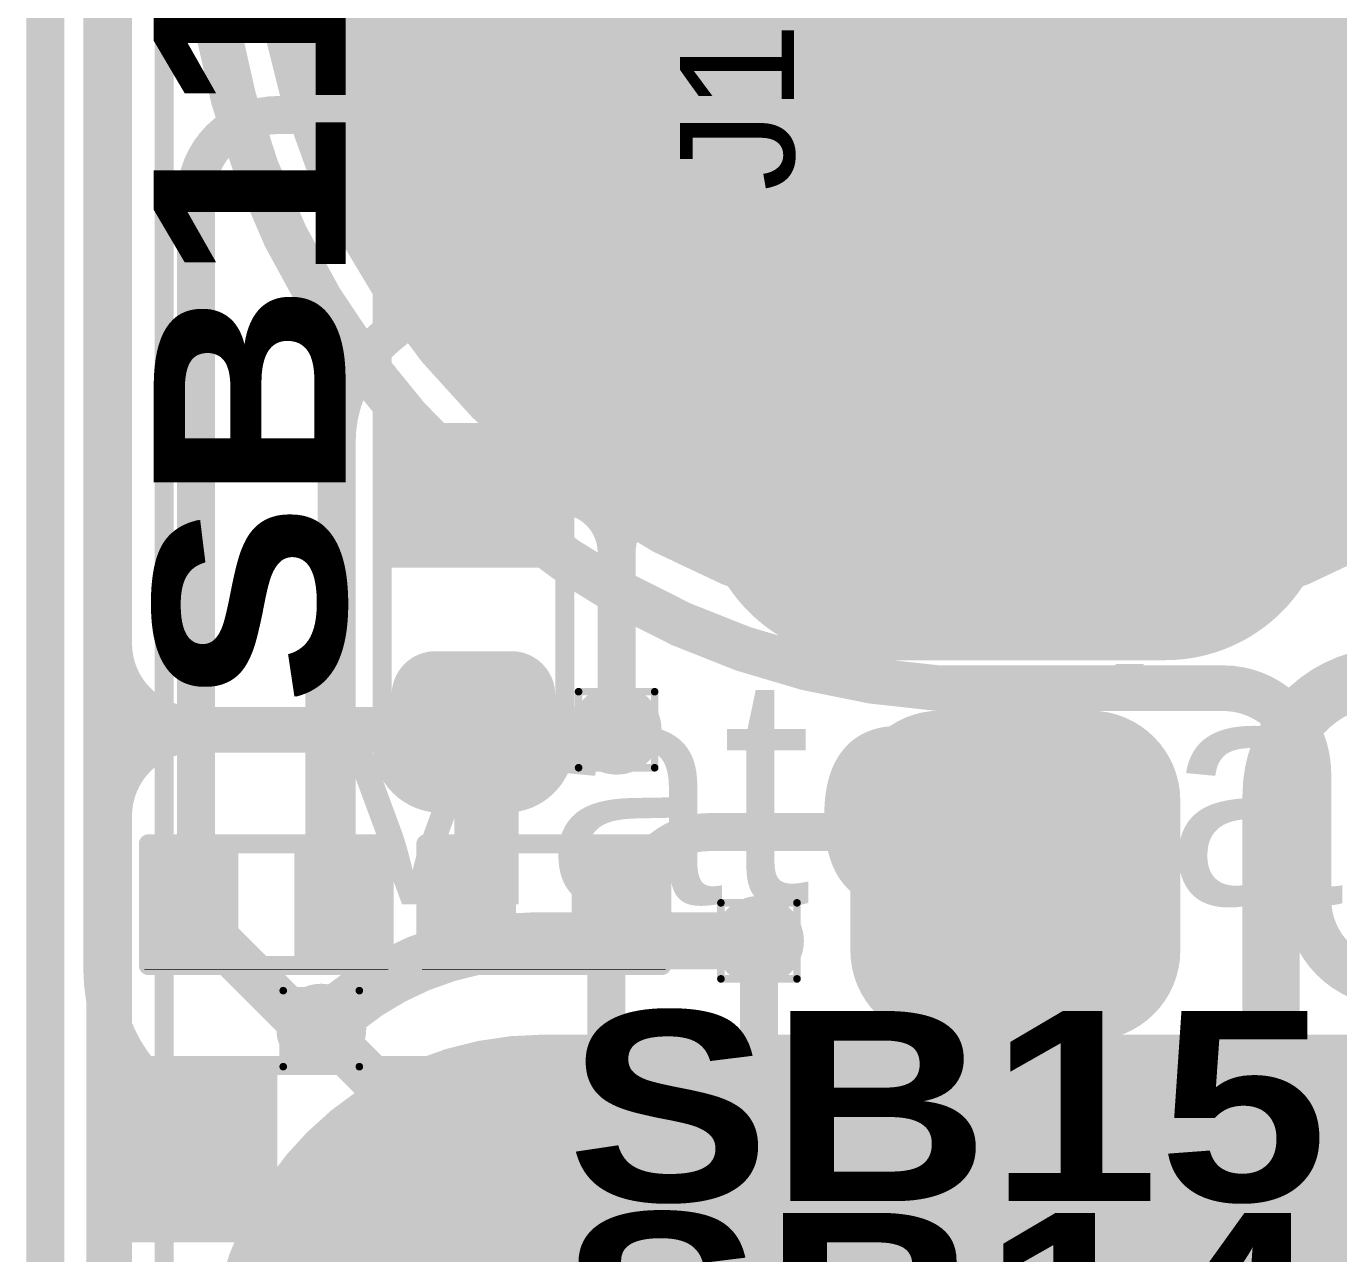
# Model space of a CAD drawing. Header units: inches. Extents: x 3 to 457, y -41 to 239.
# Drawn here: x 209.63 to 218.39, y 14.03 to 22.23 of the extents above; entities that cross this region are included whole.
import ezdxf

# ---------------------------------------------------------------- set-up
doc = ezdxf.new("R2010")
doc.units = ezdxf.units.IN
for name, color, linetype in [('Board Outline', 216, 'Continuous'), ('Bottom Layer', 5, 'Continuous'), ('Bottom Overlay', 54, 'Continuous'), ('Bottom Paste', 16, 'Continuous'), ('Bottom Solder', 6, 'Continuous'), ('Drill Drawing', 1, 'Continuous'), ('Fabrication', 76, 'Continuous'), ('Top Layer', 1, 'Continuous'), ('Top Overlay', 2, 'Continuous'), ('Top Paste', 8, 'Continuous'), ('Top Solder', 216, 'Continuous'), ('Via Holes', 16, 'Continuous')]:
    doc.layers.add(name, color=color, linetype=linetype)
doc.styles.add('Arial', font='', dxfattribs={"height": 0.2})
doc.styles.add('Arial Black_Bold', font='', dxfattribs={"height": 0.2})
doc.styles.get('Arial').set_extended_font_data('Arial')
doc.styles.get('Arial Black_Bold').set_extended_font_data('Arial Black', bold=True)

# ---------------------------------------------------------------- blocks, each defined once
blk = doc.blocks.new('R___0402_20')
at = {"layer": 'Top Layer'}
for points in [[(-0.6985025399999999, -0.3175), (-0.6985025399999999, 0.3175), (-0.24130254, 0.3175), (-0.24130254, -0.3175)], [(0.2412999999999999, -0.3175), (0.2413, 0.3175), (0.6985, 0.3175), (0.6985, -0.3175)]]:
    blk.add_hatch(color=1, dxfattribs=at).paths.add_polyline_path(points)
at = {"layer": 'Top Paste'}
for points in [[(-0.6985025399999999, -0.3175), (-0.6985025399999999, 0.3175), (-0.24130254, 0.3175), (-0.24130254, -0.3175)], [(0.2412999999999999, -0.3175), (0.2413, 0.3175), (0.6985, 0.3175), (0.6985, -0.3175)]]:
    blk.add_hatch(color=8, dxfattribs=at).paths.add_polyline_path(points)
at = {"layer": 'Top Solder'}
for points in [[(-0.7535037, -0.37250116), (-0.7535037, 0.37250116), (-0.18630138, 0.37250116), (-0.18630138, -0.37250116)], [(0.1862988399999999, -0.37250116), (0.18629884, 0.37250116), (0.75350116, 0.37250116), (0.75350116, -0.37250116)]]:
    blk.add_hatch(color=216, dxfattribs=at).paths.add_polyline_path(points)
at = {"layer": 'Top Overlay'}
for points in [[(-0.7874, 0.4064, 0.127, 0.127, 0), (0.7874, 0.4064, 0.127, 0.127, 0)], [(-0.7874, -0.4064, 0.127, 0.127, 0), (-0.7874, 0.4064, 0.127, 0.127, 0)], [(0.7874, -0.4064, 0.127, 0.127, 0), (0.7874, 0.4064, 0.127, 0.127, 0)], [(-0.7874, -0.4064, 0.127, 0.127, 0), (0.7874, -0.4064, 0.127, 0.127, 0)], [(-0.8128, -0.4318, 0.0032258, 0.0032258, 0), (0.8127974599999999, -0.4318, 0.0032258, 0.0032258, 0)]]:
    blk.add_lwpolyline(points, format="xyseb", dxfattribs=at)
for points in [[(-0.8191499999999999, 0.4064, 0.0635, 0.0635, 1), (-0.7556499999999999, 0.4064, 0.0635, 0.0635, 1)], [(-0.8191499999999999, 0.4064, 0.0635, 0.0635, 1), (-0.7556499999999999, 0.4064, 0.0635, 0.0635, 1)], [(0.7556499999999999, 0.4064, 0.0635, 0.0635, 1), (0.8191499999999999, 0.4064, 0.0635, 0.0635, 1)], [(0.7556499999999999, 0.4064, 0.0635, 0.0635, 1), (0.8191499999999999, 0.4064, 0.0635, 0.0635, 1)], [(-0.8191499999999999, -0.4064, 0.0635, 0.0635, 1), (-0.7556499999999999, -0.4064, 0.0635, 0.0635, 1)], [(-0.8191499999999999, -0.4064, 0.0635, 0.0635, 1), (-0.7556499999999999, -0.4064, 0.0635, 0.0635, 1)], [(0.7556499999999999, -0.4064, 0.0635, 0.0635, 1), (0.8191499999999999, -0.4064, 0.0635, 0.0635, 1)], [(0.7556499999999999, -0.4064, 0.0635, 0.0635, 1), (0.8191499999999999, -0.4064, 0.0635, 0.0635, 1)], [(-0.81360518, -0.4318, 0.0016129, 0.0016129, 1), (-0.8119948199999999, -0.4318, 0.0016129, 0.0016129, 1)], [(0.81199228, -0.4318, 0.0016129, 0.0016129, 1), (0.8136026399999999, -0.4318, 0.0016129, 0.0016129, 1)]]:
    blk.add_lwpolyline(points, format="xyseb", close=True, dxfattribs=at)
blk = doc.blocks.new('S______B______106')
at = {"layer": 'Top Layer'}
for points in [[(-1.143, -0.4445), (-1.143, 0.4445), (-0.3809999999999999, 0.4445), (-0.3809999999999999, -0.4445)], [(0.3809999999999999, -0.4445), (0.3809999999999999, 0.4445), (1.143, 0.4445), (1.143, -0.4445)]]:
    blk.add_hatch(color=1, dxfattribs=at).paths.add_polyline_path(points)
at = {"layer": 'Top Paste'}
for points in [[(-1.143, -0.4445), (-1.143, 0.4445), (-0.3809999999999999, 0.4445), (-0.3809999999999999, -0.4445)], [(0.3809999999999999, -0.4445), (0.3809999999999999, 0.4445), (1.143, 0.4445), (1.143, -0.4445)]]:
    blk.add_hatch(color=8, dxfattribs=at).paths.add_polyline_path(points)
at = {"layer": 'Top Solder'}
for points in [[(-1.2446, -0.5460999999999999), (-1.2446, 0.5460999999999999), (-0.2794, 0.5460999999999999), (-0.2794, -0.5460999999999999)], [(0.2794, -0.5460999999999999), (0.2794, 0.5460999999999999), (1.2446, 0.5460999999999999), (1.2446, -0.5460999999999999)]]:
    blk.add_hatch(color=216, dxfattribs=at).paths.add_polyline_path(points)
at = {"layer": 'Top Overlay'}
for points in [[(-1.27, 0.5588, 0.127, 0.127, 0), (1.27, 0.5588, 0.127, 0.127, 0)], [(-1.27, -0.5588, 0.127, 0.127, 0), (-1.27, 0.5588, 0.127, 0.127, 0)], [(1.27, -0.5588, 0.127, 0.127, 0), (1.27, 0.5588, 0.127, 0.127, 0)], [(-1.27, -0.5588, 0.127, 0.127, 0), (1.27, -0.5588, 0.127, 0.127, 0)]]:
    blk.add_lwpolyline(points, format="xyseb", dxfattribs=at)
for points in [[(-1.30175, 0.5588, 0.0635, 0.0635, 1), (-1.23825, 0.5588, 0.0635, 0.0635, 1)], [(-1.30175, 0.5588, 0.0635, 0.0635, 1), (-1.23825, 0.5588, 0.0635, 0.0635, 1)], [(1.23825, 0.5588, 0.0635, 0.0635, 1), (1.30175, 0.5588, 0.0635, 0.0635, 1)], [(1.23825, 0.5588, 0.0635, 0.0635, 1), (1.30175, 0.5588, 0.0635, 0.0635, 1)], [(-1.30175, -0.5588, 0.0635, 0.0635, 1), (-1.23825, -0.5588, 0.0635, 0.0635, 1)], [(-1.30175, -0.5588, 0.0635, 0.0635, 1), (-1.23825, -0.5588, 0.0635, 0.0635, 1)], [(1.23825, -0.5588, 0.0635, 0.0635, 1), (1.30175, -0.5588, 0.0635, 0.0635, 1)], [(1.23825, -0.5588, 0.0635, 0.0635, 1), (1.30175, -0.5588, 0.0635, 0.0635, 1)]]:
    blk.add_lwpolyline(points, format="xyseb", close=True, dxfattribs=at)
blk = doc.blocks.new('S______B______3_P___156')
at = {"layer": 'Top Layer'}
h = blk.add_hatch(color=1, dxfattribs=at)
edge = h.paths.add_edge_path()
edge.add_arc((-1.7145, -0.2540000000000001), 0.1905, 180, 270)
edge.add_line((-1.7145, -0.4445), (-1.3335, -0.4444999999999999))
edge.add_arc((-1.3335, -0.2539999999999999), 0.1905, 270, 360)
edge.add_line((-1.143, -0.2539999999999999), (-1.143, 0.2540000000000001))
edge.add_arc((-1.3335, 0.2540000000000001), 0.1905, 0, 90)
edge.add_line((-1.3335, 0.4445), (-1.7145, 0.4444999999999999))
edge.add_arc((-1.7145, 0.2539999999999999), 0.1905, 90, 180)
edge.add_line((-1.905, 0.2539999999999999), (-1.905, -0.2540000000000001))
blk.add_hatch(color=1, dxfattribs=at).paths.add_polyline_path([(-0.3809999999999999, -0.4445), (-0.3810000000000001, 0.4445), (0.3809999999999999, 0.4445), (0.3810000000000001, -0.4445)])
h = blk.add_hatch(color=1, dxfattribs=at)
edge = h.paths.add_edge_path()
edge.add_arc((1.3335, -0.2540000000000001), 0.1905, 180, 270)
edge.add_line((1.3335, -0.4445), (1.7145, -0.4444999999999999))
edge.add_arc((1.7145, -0.2539999999999999), 0.1905, 270, 360)
edge.add_line((1.905, -0.2539999999999999), (1.905, 0.2540000000000001))
edge.add_arc((1.7145, 0.2540000000000001), 0.1905, 0, 90)
edge.add_line((1.7145, 0.4445), (1.3335, 0.4444999999999999))
edge.add_arc((1.3335, 0.2539999999999999), 0.1905, 90, 180)
edge.add_line((1.143, 0.2539999999999999), (1.143, -0.2540000000000001))
at = {"layer": 'Top Paste'}
h = blk.add_hatch(color=8, dxfattribs=at)
edge = h.paths.add_edge_path()
edge.add_arc((-1.7145, -0.2540000000000001), 0.1905, 180, 270)
edge.add_line((-1.7145, -0.4445), (-1.3335, -0.4444999999999999))
edge.add_arc((-1.3335, -0.2539999999999999), 0.1905, 270, 360)
edge.add_line((-1.143, -0.2539999999999999), (-1.143, 0.2540000000000001))
edge.add_arc((-1.3335, 0.2540000000000001), 0.1905, 0, 90)
edge.add_line((-1.3335, 0.4445), (-1.7145, 0.4444999999999999))
edge.add_arc((-1.7145, 0.2539999999999999), 0.1905, 90, 180)
edge.add_line((-1.905, 0.2539999999999999), (-1.905, -0.2540000000000001))
blk.add_hatch(color=8, dxfattribs=at).paths.add_polyline_path([(-0.3809999999999999, -0.4445), (-0.3810000000000001, 0.4445), (0.3809999999999999, 0.4445), (0.3810000000000001, -0.4445)])
h = blk.add_hatch(color=8, dxfattribs=at)
edge = h.paths.add_edge_path()
edge.add_arc((1.3335, -0.2540000000000001), 0.1905, 180, 270)
edge.add_line((1.3335, -0.4445), (1.7145, -0.4444999999999999))
edge.add_arc((1.7145, -0.2539999999999999), 0.1905, 270, 360)
edge.add_line((1.905, -0.2539999999999999), (1.905, 0.2540000000000001))
edge.add_arc((1.7145, 0.2540000000000001), 0.1905, 0, 90)
edge.add_line((1.7145, 0.4445), (1.3335, 0.4444999999999999))
edge.add_arc((1.3335, 0.2539999999999999), 0.1905, 90, 180)
edge.add_line((1.143, 0.2539999999999999), (1.143, -0.2540000000000001))
at = {"layer": 'Top Solder'}
h = blk.add_hatch(color=216, dxfattribs=at)
edge = h.paths.add_edge_path()
edge.add_arc((-1.7145, -0.2540000000000001), 0.2921, 180, 270)
edge.add_line((-1.7145, -0.5461), (-1.3335, -0.5460999999999999))
edge.add_arc((-1.3335, -0.2539999999999999), 0.2921, 270, 360)
edge.add_line((-1.0414, -0.2539999999999999), (-1.0414, 0.2540000000000001))
edge.add_arc((-1.3335, 0.2540000000000001), 0.2921, 0, 90)
edge.add_line((-1.3335, 0.5461), (-1.7145, 0.5460999999999999))
edge.add_arc((-1.7145, 0.2539999999999999), 0.2921, 90, 180)
edge.add_line((-2.0066, 0.254), (-2.0066, -0.254))
blk.add_hatch(color=216, dxfattribs=at).paths.add_polyline_path([(-0.4825999999999999, -0.5461), (-0.4826, 0.5460999999999999), (0.4825999999999999, 0.5461), (0.4826, -0.5460999999999999)])
h = blk.add_hatch(color=216, dxfattribs=at)
edge = h.paths.add_edge_path()
edge.add_arc((1.3335, -0.2540000000000001), 0.2921, 180, 270)
edge.add_line((1.3335, -0.5461), (1.7145, -0.5460999999999999))
edge.add_arc((1.7145, -0.2539999999999999), 0.2921, 270, 360)
edge.add_line((2.0066, -0.2539999999999999), (2.0066, 0.2540000000000001))
edge.add_arc((1.7145, 0.2540000000000001), 0.2921, 0, 90)
edge.add_line((1.7145, 0.5461), (1.3335, 0.5460999999999999))
edge.add_arc((1.3335, 0.2539999999999999), 0.2921, 90, 180)
edge.add_line((1.0414, 0.254), (1.0414, -0.254))
at = {"layer": 'Top Overlay'}
for points in [[(-2.0574, 0.21660866, 0.127, 0.127, -0.4142135623730951), (-1.66440866, 0.6096, 0.127, 0.127, 0)], [(1.66440866, 0.6096, 0.127, 0.127, 0), (-1.66440866, 0.6096, 0.127, 0.127, 0)], [(1.66440866, 0.6096, 0.127, 0.127, -0.4142135623730951), (2.0574, 0.21660866, 0.127, 0.127, 0)], [(-2.0574, -0.21660866, 0.127, 0.127, 0), (-2.0574, 0.21660866, 0.127, 0.127, 0)], [(2.0574, -0.21660866, 0.127, 0.127, 0), (2.0574, 0.21660866, 0.127, 0.127, 0)], [(-1.66440866, -0.6096, 0.127, 0.127, -0.4142135623730951), (-2.0574, -0.21660866, 0.127, 0.127, 0)], [(2.0574, -0.21660866, 0.127, 0.127, -0.4142135623730951), (1.66440866, -0.6096, 0.127, 0.127, 0)], [(1.66440866, -0.6096, 0.127, 0.127, 0), (-1.66440866, -0.6096, 0.127, 0.127, 0)]]:
    blk.add_lwpolyline(points, format="xyseb", dxfattribs=at)
for points in [[(-1.69615866, 0.6096, 0.0635, 0.0635, 1), (-1.63265866, 0.6096, 0.0635, 0.0635, 1)], [(-1.69615866, 0.6096, 0.0635, 0.0635, 1), (-1.63265866, 0.6096, 0.0635, 0.0635, 1)], [(1.63265866, 0.6096, 0.0635, 0.0635, 1), (1.69615866, 0.6096, 0.0635, 0.0635, 1)], [(1.63265866, 0.6096, 0.0635, 0.0635, 1), (1.69615866, 0.6096, 0.0635, 0.0635, 1)], [(-2.08915, 0.21660866, 0.0635, 0.0635, 1), (-2.02565, 0.21660866, 0.0635, 0.0635, 1)], [(-2.08915, 0.21660866, 0.0635, 0.0635, 1), (-2.02565, 0.21660866, 0.0635, 0.0635, 1)], [(2.02565, 0.21660866, 0.0635, 0.0635, 1), (2.08915, 0.21660866, 0.0635, 0.0635, 1)], [(2.02565, 0.21660866, 0.0635, 0.0635, 1), (2.08915, 0.21660866, 0.0635, 0.0635, 1)], [(-2.08915, -0.21660866, 0.0635, 0.0635, 1), (-2.02565, -0.21660866, 0.0635, 0.0635, 1)], [(-2.08915, -0.21660866, 0.0635, 0.0635, 1), (-2.02565, -0.21660866, 0.0635, 0.0635, 1)], [(2.02565, -0.21660866, 0.0635, 0.0635, 1), (2.08915, -0.21660866, 0.0635, 0.0635, 1)], [(2.02565, -0.21660866, 0.0635, 0.0635, 1), (2.08915, -0.21660866, 0.0635, 0.0635, 1)], [(-1.69615866, -0.6096, 0.0635, 0.0635, 1), (-1.63265866, -0.6096, 0.0635, 0.0635, 1)], [(-1.69615866, -0.6096, 0.0635, 0.0635, 1), (-1.63265866, -0.6096, 0.0635, 0.0635, 1)], [(1.63265866, -0.6096, 0.0635, 0.0635, 1), (1.69615866, -0.6096, 0.0635, 0.0635, 1)], [(1.63265866, -0.6096, 0.0635, 0.0635, 1), (1.69615866, -0.6096, 0.0635, 0.0635, 1)]]:
    blk.add_lwpolyline(points, format="xyseb", close=True, dxfattribs=at)
at = {"layer": 'Top Overlay', "style": 'Arial Black_Bold'}
blk.add_text('SB11', height=1.27, rotation=-180, dxfattribs=at).set_placement((1.4032484, -0.86450678))
blk = doc.blocks.new('R___0402_232')
at = {"layer": 'Top Layer'}
for points in [[(-0.6985, -0.3175), (-0.6985, 0.3175), (-0.2412999999999999, 0.3175), (-0.2413, -0.3175)], [(0.2412999999999999, -0.3175), (0.2413, 0.3175), (0.6985, 0.3175), (0.6985, -0.3175)]]:
    blk.add_hatch(color=1, dxfattribs=at).paths.add_polyline_path(points)
at = {"layer": 'Top Paste'}
for points in [[(-0.6985, -0.3175), (-0.6985, 0.3175), (-0.2412999999999999, 0.3175), (-0.2413, -0.3175)], [(0.2412999999999999, -0.3175), (0.2413, 0.3175), (0.6985, 0.3175), (0.6985, -0.3175)]]:
    blk.add_hatch(color=8, dxfattribs=at).paths.add_polyline_path(points)
at = {"layer": 'Top Solder'}
for points in [[(-0.75350116, -0.37250116), (-0.75350116, 0.37250116), (-0.1862988399999999, 0.37250116), (-0.18629884, -0.37250116)], [(0.1862988399999999, -0.37250116), (0.18629884, 0.37250116), (0.75350116, 0.37250116), (0.75350116, -0.37250116)]]:
    blk.add_hatch(color=216, dxfattribs=at).paths.add_polyline_path(points)
at = {"layer": 'Top Overlay'}
for points in [[(-0.7874, 0.4064, 0.127, 0.127, 0), (0.7874, 0.4064, 0.127, 0.127, 0)], [(-0.7874, -0.4064, 0.127, 0.127, 0), (-0.7874, 0.4064, 0.127, 0.127, 0)], [(0.7874, -0.4064, 0.127, 0.127, 0), (0.7874, 0.4064, 0.127, 0.127, 0)], [(-0.7874, -0.4064, 0.127, 0.127, 0), (0.7874, -0.4064, 0.127, 0.127, 0)], [(-0.8128, -0.4318, 0.0032258, 0.0032258, 0), (0.8128, -0.4318, 0.0032258, 0.0032258, 0)]]:
    blk.add_lwpolyline(points, format="xyseb", dxfattribs=at)
for points in [[(-0.8191499999999999, 0.4064, 0.0635, 0.0635, 1), (-0.7556499999999999, 0.4064, 0.0635, 0.0635, 1)], [(-0.8191499999999999, 0.4064, 0.0635, 0.0635, 1), (-0.7556499999999999, 0.4064, 0.0635, 0.0635, 1)], [(0.7556499999999999, 0.4064, 0.0635, 0.0635, 1), (0.8191499999999999, 0.4064, 0.0635, 0.0635, 1)], [(0.7556499999999999, 0.4064, 0.0635, 0.0635, 1), (0.8191499999999999, 0.4064, 0.0635, 0.0635, 1)], [(-0.8191499999999999, -0.4064, 0.0635, 0.0635, 1), (-0.7556499999999999, -0.4064, 0.0635, 0.0635, 1)], [(-0.8191499999999999, -0.4064, 0.0635, 0.0635, 1), (-0.7556499999999999, -0.4064, 0.0635, 0.0635, 1)], [(0.7556499999999999, -0.4064, 0.0635, 0.0635, 1), (0.8191499999999999, -0.4064, 0.0635, 0.0635, 1)], [(0.7556499999999999, -0.4064, 0.0635, 0.0635, 1), (0.8191499999999999, -0.4064, 0.0635, 0.0635, 1)], [(-0.81360518, -0.4318, 0.0016129, 0.0016129, 1), (-0.8119948199999999, -0.4318, 0.0016129, 0.0016129, 1)], [(0.8119948199999999, -0.4318, 0.0016129, 0.0016129, 1), (0.81360518, -0.4318, 0.0016129, 0.0016129, 1)]]:
    blk.add_lwpolyline(points, format="xyseb", close=True, dxfattribs=at)
blk = doc.blocks.new('SEMG_PAD_B_247')
at = {"layer": 'Bottom Layer'}
h = blk.add_hatch(color=5, dxfattribs=at)
edge = h.paths.add_edge_path()
edge.add_arc((-3.14997338, 0.0128143), 2.09999834, 90, 270)
edge.add_line((-3.14997338, -2.08718404), (3.150029259999999, -2.08718404))
edge.add_arc((3.15002926, 0.0128143), 2.09999834, 270, 450)
edge.add_line((3.15002926, 2.11281264), (-3.14997338, 2.11281264))
h = blk.add_hatch(color=5, dxfattribs=at)
edge = h.paths.add_edge_path()
edge.add_arc((2.794e-05, -9.98718602), 5.00000016, 0, 360)
at = {"layer": 'Bottom Paste'}
h = blk.add_hatch(color=16, dxfattribs=at)
edge = h.paths.add_edge_path()
edge.add_arc((-3.14997338, 0.0128143), 2.09999834, 90, 270)
edge.add_line((-3.14997338, -2.08718404), (3.150029259999999, -2.08718404))
edge.add_arc((3.15002926, 0.0128143), 2.09999834, 270, 450)
edge.add_line((3.15002926, 2.11281264), (-3.14997338, 2.11281264))
h = blk.add_hatch(color=16, dxfattribs=at)
edge = h.paths.add_edge_path()
edge.add_arc((2.794e-05, -9.98718602), 5.00000016, 0, 360)
at = {"layer": 'Bottom Solder'}
h = blk.add_hatch(color=6, dxfattribs=at)
edge = h.paths.add_edge_path()
edge.add_arc((-3.14997338, 0.0128143), 2.20159834, 90, 270)
edge.add_line((-3.14997338, -2.18878404), (3.150029259999999, -2.18878404))
edge.add_arc((3.15002926, 0.0128143), 2.20159834, 270, 450)
edge.add_line((3.15002926, 2.21441264), (-3.14997338, 2.21441264))
h = blk.add_hatch(color=6, dxfattribs=at)
edge = h.paths.add_edge_path()
edge.add_arc((2.794e-05, -9.98718602), 5.10160016, 0, 360)
at = {"layer": 'Bottom Overlay'}
blk.add_lwpolyline([(5.683262699999999, 10.96579468, 0.127, 0.127, 0), (5.683262699999999, -10.96562958, 0.127, 0.127, 0)], format="xyseb", dxfattribs=at)
blk = doc.blocks.new('T____P____SMD_3_P____249')
at = {"layer": 'Top Layer'}
h = blk.add_hatch(color=1, dxfattribs=at)
edge = h.paths.add_edge_path()
edge.add_arc((-0.50000154, 3.04000154), 0.499999, 90, 180)
edge.add_line((-1.00000054, 3.04000154), (-1.00000054, 2.03999846))
edge.add_arc((-0.50000154, 2.03999846), 0.499999, 180, 270)
edge.add_line((-0.5000015400000001, 1.53999946), (0.5000015399999999, 1.53999946))
edge.add_arc((0.50000154, 2.03999846), 0.499999, 270, 360)
edge.add_line((1.00000054, 2.03999846), (1.00000054, 3.04000154))
edge.add_arc((0.50000154, 3.04000154), 0.499999, 0, 90)
edge.add_line((0.50000154, 3.54000054), (-0.50000154, 3.54000054))
h = blk.add_hatch(color=1, dxfattribs=at)
edge = h.paths.add_edge_path()
edge.add_arc((-0.9999992699999999, 0), 1.00000054, 90, 270)
edge.add_line((-0.9999992700000001, -1.00000054), (0.9999992699999997, -1.00000054))
edge.add_arc((0.9999992699999999, 0), 1.00000054, 270, 450)
edge.add_line((0.99999927, 1.00000054), (-0.9999992699999998, 1.00000054))
h = blk.add_hatch(color=1, dxfattribs=at)
edge = h.paths.add_edge_path()
edge.add_arc((-0.50000154, -2.03999846), 0.499999, 90, 180)
edge.add_line((-1.00000054, -2.03999846), (-1.00000054, -3.04000154))
edge.add_arc((-0.50000154, -3.04000154), 0.499999, 180, 270)
edge.add_line((-0.5000015400000001, -3.54000054), (0.5000015399999999, -3.54000054))
edge.add_arc((0.50000154, -3.04000154), 0.499999, 270, 360)
edge.add_line((1.00000054, -3.04000154), (1.00000054, -2.03999846))
edge.add_arc((0.50000154, -2.03999846), 0.499999, 0, 90)
edge.add_line((0.50000154, -1.53999946), (-0.50000154, -1.53999946))
at = {"layer": 'Top Paste'}
h = blk.add_hatch(color=8, dxfattribs=at)
edge = h.paths.add_edge_path()
edge.add_arc((-0.50000154, 3.04000154), 0.499999, 90, 180)
edge.add_line((-1.00000054, 3.04000154), (-1.00000054, 2.03999846))
edge.add_arc((-0.50000154, 2.03999846), 0.499999, 180, 270)
edge.add_line((-0.5000015400000001, 1.53999946), (0.5000015399999999, 1.53999946))
edge.add_arc((0.50000154, 2.03999846), 0.499999, 270, 360)
edge.add_line((1.00000054, 2.03999846), (1.00000054, 3.04000154))
edge.add_arc((0.50000154, 3.04000154), 0.499999, 0, 90)
edge.add_line((0.50000154, 3.54000054), (-0.50000154, 3.54000054))
h = blk.add_hatch(color=8, dxfattribs=at)
edge = h.paths.add_edge_path()
edge.add_arc((-0.9999992699999999, 0), 1.00000054, 90, 270)
edge.add_line((-0.9999992700000001, -1.00000054), (0.9999992699999997, -1.00000054))
edge.add_arc((0.9999992699999999, 0), 1.00000054, 270, 450)
edge.add_line((0.99999927, 1.00000054), (-0.9999992699999998, 1.00000054))
h = blk.add_hatch(color=8, dxfattribs=at)
edge = h.paths.add_edge_path()
edge.add_arc((-0.50000154, -2.03999846), 0.499999, 90, 180)
edge.add_line((-1.00000054, -2.03999846), (-1.00000054, -3.04000154))
edge.add_arc((-0.50000154, -3.04000154), 0.499999, 180, 270)
edge.add_line((-0.5000015400000001, -3.54000054), (0.5000015399999999, -3.54000054))
edge.add_arc((0.50000154, -3.04000154), 0.499999, 270, 360)
edge.add_line((1.00000054, -3.04000154), (1.00000054, -2.03999846))
edge.add_arc((0.50000154, -2.03999846), 0.499999, 0, 90)
edge.add_line((0.50000154, -1.53999946), (-0.50000154, -1.53999946))
at = {"layer": 'Top Solder'}
h = blk.add_hatch(color=216, dxfattribs=at)
edge = h.paths.add_edge_path()
edge.add_arc((-0.50000154, 3.04000154), 0.601599, 90, 180)
edge.add_line((-1.10160054, 3.04000154), (-1.10160054, 2.03999846))
edge.add_arc((-0.50000154, 2.03999846), 0.601599, 180, 270)
edge.add_line((-0.5000015400000001, 1.43839946), (0.5000015399999999, 1.43839946))
edge.add_arc((0.50000154, 2.03999846), 0.601599, 270, 360)
edge.add_line((1.10160054, 2.03999846), (1.10160054, 3.04000154))
edge.add_arc((0.50000154, 3.04000154), 0.601599, 0, 90)
edge.add_line((0.50000154, 3.64160054), (-0.50000154, 3.64160054))
h = blk.add_hatch(color=216, dxfattribs=at)
edge = h.paths.add_edge_path()
edge.add_arc((-0.9999992699999999, 0), 1.10160054, 90, 270)
edge.add_line((-0.9999992700000001, -1.10160054), (0.9999992699999997, -1.10160054))
edge.add_arc((0.9999992699999999, 0), 1.10160054, 270, 450)
edge.add_line((0.99999927, 1.10160054), (-0.9999992699999998, 1.10160054))
h = blk.add_hatch(color=216, dxfattribs=at)
edge = h.paths.add_edge_path()
edge.add_arc((-0.50000154, -2.03999846), 0.601599, 90, 180)
edge.add_line((-1.10160054, -2.03999846), (-1.10160054, -3.04000154))
edge.add_arc((-0.50000154, -3.04000154), 0.601599, 180, 270)
edge.add_line((-0.5000015400000001, -3.64160054), (0.5000015399999999, -3.64160054))
edge.add_arc((0.50000154, -3.04000154), 0.601599, 270, 360)
edge.add_line((1.10160054, -3.04000154), (1.10160054, -2.03999846))
edge.add_arc((0.50000154, -2.03999846), 0.601599, 0, 90)
edge.add_line((0.50000154, -1.43839946), (-0.50000154, -1.43839946))

msp = doc.modelspace()

# ---------------------------------------------------------------- hatches: boundary and pattern name
at = {"layer": 'Bottom Layer'}
h = msp.add_hatch(color=5, dxfattribs=at)
edge = h.paths.add_edge_path()
edge.add_arc((213.56722336, 17.5339756), 0.2999994, 0, 360)
h = msp.add_hatch(color=5, dxfattribs=at)
edge = h.paths.add_edge_path()
edge.add_arc((214.5175288, 16.12353392), 0.2999994, 0, 360)
h = msp.add_hatch(color=5, dxfattribs=at)
edge = h.paths.add_edge_path()
edge.add_arc((211.59528928, 15.53708856), 0.2999994, 0, 360)
at = {"layer": 'Top Layer'}
h = msp.add_hatch(color=1, dxfattribs=at)
edge = h.paths.add_edge_path()
edge.add_arc((213.56722336, 17.5339756), 0.2999994, 0, 360)
h = msp.add_hatch(color=1, dxfattribs=at)
edge = h.paths.add_edge_path()
edge.add_arc((214.5175288, 16.12353392), 0.2999994, 0, 360)
h = msp.add_hatch(color=1, dxfattribs=at)
edge = h.paths.add_edge_path()
edge.add_arc((211.59528928, 15.53708856), 0.2999994, 0, 360)
at = {"layer": 'Via Holes'}
h = msp.add_hatch(color=7, dxfattribs=at)
edge = h.paths.add_edge_path()
edge.add_arc((213.56722336, 17.5339756), 0.1499997, 0, 360)
h = msp.add_hatch(color=7, dxfattribs=at)
edge = h.paths.add_edge_path()
edge.add_arc((214.5175288, 16.12353392), 0.1499997, 0, 360)
h = msp.add_hatch(color=7, dxfattribs=at)
edge = h.paths.add_edge_path()
edge.add_arc((211.59528928, 15.53708856), 0.1499997, 0, 360)

# ---------------------------------------------------------------- linework, layer by layer
at = {"layer": 'Board Outline'}
msp.add_lwpolyline([(209.75232116, 2.31688894, 0.127, 0.127, 0), (209.75248118, 24.172545, 0.127, 0.127, 0)], format="xyseb", dxfattribs=at)
at = {"layer": 'Bottom Layer'}
for points in [[(210.17899798, 18.11077404, 0.3048, 0.3048, 0), (210.17899798, 24.31292064, 0.3048, 0.3048, 0)], [(212.50994836, 19.26750528, 0.3048, 0.3048, -0.209656713138155), (210.82009144, 23.1942386, 0.3048, 0.3048, 0)], [(212.50994582, 19.26750274, 0.3048, 0.3048, 0), (212.54114972, 19.23670778, 0.3048, 0.3048, 0)], [(215.71568744, 17.8113944, 0.3048, 0.3048, -0.1802861242227069), (212.54115226, 19.23671032, 0.3048, 0.3048, 0)], [(210.17899798, 16.95717716, 0.3048, 0.3048, 0), (210.17899798, 18.11077404, 0.3048, 0.3048, 0)], [(210.75579642, 17.5339756, 0.3048, 0.3048, -0.4142135623730951), (210.17899798, 18.11077404, 0.3048, 0.3048, 0)], [(215.71568744, 17.81139186, 0.3048, 0.3048, 0), (215.72577632, 17.8113944, 0.3048, 0.3048, 0)], [(215.72577632, 17.8113944, 0.3048, 0.3048, 0), (217.61689014, 17.8113944, 0.3048, 0.3048, 0)], [(217.61689014, 17.8113944, 0.3048, 0.3048, -0.4142135623730951), (218.186, 17.24228454, 0.3048, 0.3048, 0)], [(210.17899798, 16.95717716, 0.3048, 0.3048, -0.4142135623730951), (210.75579642, 17.5339756, 0.3048, 0.3048, 0)], [(210.24779642, 17.5339756, 0.3048, 0.3048, 0), (210.75579642, 17.5339756, 0.3048, 0.3048, 0)], [(210.75579642, 17.5339756, 0.3048, 0.3048, 0), (213.56722336, 17.5339756, 0.3048, 0.3048, 0)], [(218.186, 16.40111274, 0.3048, 0.3048, 0), (218.186, 17.24228454, 0.3048, 0.3048, 0)], [(210.17899798, 10.45714698, 0.3048, 0.3048, 0), (210.17899798, 16.95717716, 0.3048, 0.3048, 0)], [(218.74983936, 15.83727338, 0.3048, 0.3048, -0.4142135623730951), (218.186, 16.40111274, 0.3048, 0.3048, 0)], [(211.59606398, 15.53786326, 0.3809999999999999, 0.3809999999999999, -0.1987703545313337), (213.0110929, 16.12353392, 0.3809999999999999, 0.3809999999999999, 0)], [(213.0110929, 16.12353392, 0.3809999999999999, 0.3809999999999999, 0), (214.5175288, 16.12353392, 0.3809999999999999, 0.3809999999999999, 0)], [(211.59528928, 15.53708856, 0.3809999999999999, 0.3809999999999999, -0.0001366115182646888), (211.59606398, 15.53786326, 0.3809999999999999, 0.3809999999999999, 0)]]:
    msp.add_lwpolyline(points, format="xyseb", dxfattribs=at)
for points in [[(212.43374582, 19.26750274, 0.1524, 0.1524, 1), (212.58614582, 19.26750274, 0.1524, 0.1524, 1)], [(212.43374836, 19.26750528, 0.1524, 0.1524, 1), (212.58614836, 19.26750528, 0.1524, 0.1524, 1)], [(212.46494972, 19.23670778, 0.1524, 0.1524, 1), (212.61734972, 19.23670778, 0.1524, 0.1524, 1)], [(212.46495226, 19.23671032, 0.1524, 0.1524, 1), (212.61735226, 19.23671032, 0.1524, 0.1524, 1)], [(210.10279798, 18.11077404, 0.1524, 0.1524, 1), (210.25519798, 18.11077404, 0.1524, 0.1524, 1)], [(210.10279798, 18.11077404, 0.1524, 0.1524, 1), (210.25519798, 18.11077404, 0.1524, 0.1524, 1)], [(210.10279798, 18.11077404, 0.1524, 0.1524, 1), (210.25519798, 18.11077404, 0.1524, 0.1524, 1)], [(215.63948744, 17.8113944, 0.1524, 0.1524, 1), (215.79188744, 17.8113944, 0.1524, 0.1524, 1)], [(215.63948744, 17.81139186, 0.1524, 0.1524, 1), (215.79188744, 17.81139186, 0.1524, 0.1524, 1)], [(215.64957632, 17.8113944, 0.1524, 0.1524, 1), (215.80197632, 17.8113944, 0.1524, 0.1524, 1)], [(215.64957632, 17.8113944, 0.1524, 0.1524, 1), (215.80197632, 17.8113944, 0.1524, 0.1524, 1)], [(217.54069014, 17.8113944, 0.1524, 0.1524, 1), (217.69309014, 17.8113944, 0.1524, 0.1524, 1)], [(217.54069014, 17.8113944, 0.1524, 0.1524, 1), (217.69309014, 17.8113944, 0.1524, 0.1524, 1)], [(210.17159642, 17.5339756, 0.1524, 0.1524, 1), (210.32399642, 17.5339756, 0.1524, 0.1524, 1)], [(210.67959642, 17.5339756, 0.1524, 0.1524, 1), (210.83199642, 17.5339756, 0.1524, 0.1524, 1)], [(210.67959642, 17.5339756, 0.1524, 0.1524, 1), (210.83199642, 17.5339756, 0.1524, 0.1524, 1)], [(210.67959642, 17.5339756, 0.1524, 0.1524, 1), (210.83199642, 17.5339756, 0.1524, 0.1524, 1)], [(210.67959642, 17.5339756, 0.1524, 0.1524, 1), (210.83199642, 17.5339756, 0.1524, 0.1524, 1)], [(213.49102336, 17.5339756, 0.1524, 0.1524, 1), (213.64342336, 17.5339756, 0.1524, 0.1524, 1)], [(218.1098, 17.24228454, 0.1524, 0.1524, 1), (218.2622, 17.24228454, 0.1524, 0.1524, 1)], [(218.1098, 17.24228454, 0.1524, 0.1524, 1), (218.2622, 17.24228454, 0.1524, 0.1524, 1)], [(210.10279798, 16.95717716, 0.1524, 0.1524, 1), (210.25519798, 16.95717716, 0.1524, 0.1524, 1)], [(210.10279798, 16.95717716, 0.1524, 0.1524, 1), (210.25519798, 16.95717716, 0.1524, 0.1524, 1)], [(210.10279798, 16.95717716, 0.1524, 0.1524, 1), (210.25519798, 16.95717716, 0.1524, 0.1524, 1)], [(218.1098, 16.40111274, 0.1524, 0.1524, 1), (218.2622, 16.40111274, 0.1524, 0.1524, 1)], [(218.1098, 16.40111274, 0.1524, 0.1524, 1), (218.2622, 16.40111274, 0.1524, 0.1524, 1)], [(212.9158429, 16.12353392, 0.1905, 0.1905, 1), (213.1063429, 16.12353392, 0.1905, 0.1905, 1)], [(212.9158429, 16.12353392, 0.1905, 0.1905, 1), (213.1063429, 16.12353392, 0.1905, 0.1905, 1)], [(214.4222788, 16.12353392, 0.1905, 0.1905, 1), (214.6127788, 16.12353392, 0.1905, 0.1905, 1)], [(211.50003928, 15.53708856, 0.1905, 0.1905, 1), (211.69053928, 15.53708856, 0.1905, 0.1905, 1)], [(211.50081398, 15.53786326, 0.1905, 0.1905, 1), (211.69131398, 15.53786326, 0.1905, 0.1905, 1)], [(211.50081398, 15.53786326, 0.1905, 0.1905, 1), (211.69131398, 15.53786326, 0.1905, 0.1905, 1)]]:
    msp.add_lwpolyline(points, format="xyseb", close=True, dxfattribs=at)
at = {"layer": 'Drill Drawing'}
for points in [[(213.31322336, 17.7879756, 0.0508, 0.0508, 0), (213.82122336, 17.7879756, 0.0508, 0.0508, 0)], [(213.31322336, 17.2799756, 0.0508, 0.0508, 0), (213.31322336, 17.7879756, 0.0508, 0.0508, 0)], [(213.82122336, 17.2799756, 0.0508, 0.0508, 0), (213.82122336, 17.7879756, 0.0508, 0.0508, 0)], [(213.31322336, 17.2799756, 0.0508, 0.0508, 0), (213.82122336, 17.2799756, 0.0508, 0.0508, 0)], [(214.2635288, 16.37753392, 0.0508, 0.0508, 0), (214.7715288, 16.37753392, 0.0508, 0.0508, 0)], [(214.2635288, 15.86953392, 0.0508, 0.0508, 0), (214.2635288, 16.37753392, 0.0508, 0.0508, 0)], [(214.7715288, 15.86953392, 0.0508, 0.0508, 0), (214.7715288, 16.37753392, 0.0508, 0.0508, 0)], [(214.2635288, 15.86953392, 0.0508, 0.0508, 0), (214.7715288, 15.86953392, 0.0508, 0.0508, 0)], [(211.34128928, 15.79108856, 0.0508, 0.0508, 0), (211.84928928, 15.79108856, 0.0508, 0.0508, 0)], [(211.34128928, 15.28308856, 0.0508, 0.0508, 0), (211.34128928, 15.79108856, 0.0508, 0.0508, 0)], [(211.84928928, 15.28308856, 0.0508, 0.0508, 0), (211.84928928, 15.79108856, 0.0508, 0.0508, 0)], [(211.34128928, 15.28308856, 0.0508, 0.0508, 0), (211.84928928, 15.28308856, 0.0508, 0.0508, 0)]]:
    msp.add_lwpolyline(points, format="xyseb", dxfattribs=at)
for points in [[(213.30052336, 17.7879756, 0.0254, 0.0254, 1), (213.32592336, 17.7879756, 0.0254, 0.0254, 1)], [(213.30052336, 17.7879756, 0.0254, 0.0254, 1), (213.32592336, 17.7879756, 0.0254, 0.0254, 1)], [(213.80852336, 17.7879756, 0.0254, 0.0254, 1), (213.83392336, 17.7879756, 0.0254, 0.0254, 1)], [(213.80852336, 17.7879756, 0.0254, 0.0254, 1), (213.83392336, 17.7879756, 0.0254, 0.0254, 1)], [(213.30052336, 17.2799756, 0.0254, 0.0254, 1), (213.32592336, 17.2799756, 0.0254, 0.0254, 1)], [(213.30052336, 17.2799756, 0.0254, 0.0254, 1), (213.32592336, 17.2799756, 0.0254, 0.0254, 1)], [(213.80852336, 17.2799756, 0.0254, 0.0254, 1), (213.83392336, 17.2799756, 0.0254, 0.0254, 1)], [(213.80852336, 17.2799756, 0.0254, 0.0254, 1), (213.83392336, 17.2799756, 0.0254, 0.0254, 1)], [(214.2508288, 16.37753392, 0.0254, 0.0254, 1), (214.2762288, 16.37753392, 0.0254, 0.0254, 1)], [(214.2508288, 16.37753392, 0.0254, 0.0254, 1), (214.2762288, 16.37753392, 0.0254, 0.0254, 1)], [(214.7588288, 16.37753392, 0.0254, 0.0254, 1), (214.7842288, 16.37753392, 0.0254, 0.0254, 1)], [(214.7588288, 16.37753392, 0.0254, 0.0254, 1), (214.7842288, 16.37753392, 0.0254, 0.0254, 1)], [(214.2508288, 15.86953392, 0.0254, 0.0254, 1), (214.2762288, 15.86953392, 0.0254, 0.0254, 1)], [(214.2508288, 15.86953392, 0.0254, 0.0254, 1), (214.2762288, 15.86953392, 0.0254, 0.0254, 1)], [(214.7588288, 15.86953392, 0.0254, 0.0254, 1), (214.7842288, 15.86953392, 0.0254, 0.0254, 1)], [(214.7588288, 15.86953392, 0.0254, 0.0254, 1), (214.7842288, 15.86953392, 0.0254, 0.0254, 1)], [(211.32858928, 15.79108856, 0.0254, 0.0254, 1), (211.35398928, 15.79108856, 0.0254, 0.0254, 1)], [(211.32858928, 15.79108856, 0.0254, 0.0254, 1), (211.35398928, 15.79108856, 0.0254, 0.0254, 1)], [(211.83658928, 15.79108856, 0.0254, 0.0254, 1), (211.86198928, 15.79108856, 0.0254, 0.0254, 1)], [(211.83658928, 15.79108856, 0.0254, 0.0254, 1), (211.86198928, 15.79108856, 0.0254, 0.0254, 1)], [(211.32858928, 15.28308856, 0.0254, 0.0254, 1), (211.35398928, 15.28308856, 0.0254, 0.0254, 1)], [(211.32858928, 15.28308856, 0.0254, 0.0254, 1), (211.35398928, 15.28308856, 0.0254, 0.0254, 1)], [(211.83658928, 15.28308856, 0.0254, 0.0254, 1), (211.86198928, 15.28308856, 0.0254, 0.0254, 1)], [(211.83658928, 15.28308856, 0.0254, 0.0254, 1), (211.86198928, 15.28308856, 0.0254, 0.0254, 1)]]:
    msp.add_lwpolyline(points, format="xyseb", close=True, dxfattribs=at)
at = {"layer": 'Fabrication'}
for points in [[(221.22924258, 23.24470078, 0.254, 0.254, 1), (211.22924226, 23.24470078, 0.254, 0.254, 1)], [(213.01179902, 15.37033248, 0.127, 0.127, 1), (213.13879902, 15.37033248, 0.127, 0.127, 1)], [(213.01179902, 15.37033248, 0.127, 0.127, 1), (213.13879902, 15.37033248, 0.127, 0.127, 1)], [(211.52687438, 14.75525624, 0.127, 0.127, 1), (211.65387438, 14.75525624, 0.127, 0.127, 1)], [(211.52687438, 14.75525624, 0.127, 0.127, 1), (211.65387438, 14.75525624, 0.127, 0.127, 1)]]:
    msp.add_lwpolyline(points, format="xyseb", close=True, dxfattribs=at)
for points in [[(209.75232116, 2.31688894, 0.254, 0.254, 0), (209.75248118, 24.172545, 0.254, 0.254, 0)], [(211.59037438, 14.75525624, 0.254, 0.254, -0.198912367379658), (213.07529902, 15.37033248, 0.254, 0.254, 0)], [(213.07529902, 15.37033248, 0.254, 0.254, 0), (219.38329758, 15.37033248, 0.254, 0.254, 0)], [(210.97529814, 13.2703316, 0.254, 0.254, -0.198912367379658), (211.59037438, 14.75525624, 0.254, 0.254, 0)]]:
    msp.add_lwpolyline(points, format="xyseb", dxfattribs=at)
at = {"layer": 'Top Layer'}
for points in [[(210.13346848, 15.9334454, 0.254, 0.254, 0), (210.13346848, 23.60520806, 0.254, 0.254, 0)], [(210.75806464, 21.09087984, 0.254, 0.254, -0.4142135623730951), (211.307172, 21.6399872, 0.254, 0.254, 0)], [(211.307172, 21.6399872, 0.254, 0.254, 0), (216.22927036, 21.6399872, 0.254, 0.254, 0)], [(210.75806464, 16.3650676, 0.254, 0.254, 0), (210.75806464, 21.09087984, 0.254, 0.254, 0)], [(212.35712672, 20.4334872, 0.254, 0.254, 0), (212.61112672, 20.6239872, 0.254, 0.254, 0)], [(212.02742202, 20.15948978, 0.254, 0.254, 0), (212.35712672, 20.4334872, 0.254, 0.254, 0)], [(211.69786464, 19.4571112, 0.254, 0.254, -0.2229404328064331), (212.02742202, 20.15948978, 0.254, 0.254, 0)], [(211.69786464, 16.3650676, 0.254, 0.254, 0), (211.69786464, 19.4571112, 0.254, 0.254, 0)], [(212.61112672, 19.0999872, 0.254, 0.254, 0), (213.55092926, 19.0999872, 0.254, 0.254, 0)], [(213.18622336, 19.0999872, 0.254, 0.254, -0.4142135623730951), (213.56722336, 18.7189872, 0.254, 0.254, 0)], [(213.55092926, 19.0999872, 0.254, 0.254, 0), (216.22927036, 19.0999872, 0.254, 0.254, 0)], [(213.55092926, 19.0999872, 0.254, 0.254, -0.1989114826498233), (213.56722336, 19.06065022, 0.254, 0.254, 0)], [(213.56722336, 18.7189872, 0.254, 0.254, -0.4142135623730951), (213.94822336, 19.0999872, 0.254, 0.254, 0)], [(213.56722336, 17.5339756, 0.254, 0.254, 0), (213.56722336, 19.06065022, 0.254, 0.254, 0)], [(217.93637896, 17.09879994, 0.3809999999999999, 0.3809999999999999, -0.4142135623730951), (218.73034994, 17.89277092, 0.3809999999999999, 0.3809999999999999, 0)], [(212.61112672, 16.3650676, 0.254, 0.254, 0), (212.61112672, 17.5759872, 0.254, 0.254, 0)], [(217.93637896, 12.73110992, 0.3809999999999999, 0.3809999999999999, 0), (217.93637896, 17.09879994, 0.3809999999999999, 0.3809999999999999, 0)], [(213.82990762, 16.70327114, 0.254, 0.254, -0.198600119507901), (214.18503772, 16.85012124, 0.254, 0.254, 0)], [(214.18503772, 16.85012124, 0.254, 0.254, 0), (215.93913632, 16.85012124, 0.254, 0.254, 0)], [(215.93913632, 16.85012124, 0.254, 0.254, 0), (216.22927036, 16.5599872, 0.254, 0.254, 0)], [(213.68220408, 16.5555676, 0.254, 0.254, 0), (213.8294809, 16.70284442, 0.254, 0.254, 0)], [(213.8294809, 16.70284442, 0.254, 0.254, -0.000300381591383405), (213.82990762, 16.70327114, 0.254, 0.254, 0)], [(213.55092926, 16.4539676, 0.254, 0.254, 0), (213.65252926, 16.5555676, 0.254, 0.254, 0)], [(213.65252926, 16.5555676, 0.254, 0.254, 0), (213.68220408, 16.5555676, 0.254, 0.254, 0)], [(216.03435076, 16.3650676, 0.254, 0.254, 0), (216.22927036, 16.5599872, 0.254, 0.254, 0)], [(213.55092926, 16.3650676, 0.254, 0.254, 0), (213.55092926, 16.4539676, 0.254, 0.254, 0)], [(210.75806464, 16.2761676, 0.254, 0.254, 0), (210.75806464, 16.3650676, 0.254, 0.254, 0)], [(213.49841984, 16.31255818, 0.254, 0.254, 0), (213.55092926, 16.3650676, 0.254, 0.254, 0)], [(210.75806464, 16.2761676, 0.3048, 0.3048, 0), (211.43094112, 15.60329112, 0.3048, 0.3048, 0)], [(213.49841984, 13.77947206, 0.254, 0.254, 0), (213.49841984, 16.31255818, 0.254, 0.254, 0)], [(216.12280118, 10.76951364, 0.254, 0.254, 0), (216.12280118, 16.29668064, 0.254, 0.254, 0)], [(214.5175288, 11.6509546, 0.254, 0.254, 0), (214.5175288, 16.12353392, 0.254, 0.254, 0)], [(210.44771982, 15.17477534, 0.254, 0.254, -0.198912367379658), (210.13346848, 15.9334454, 0.254, 0.254, 0)], [(211.43094112, 15.60329112, 0.254, 0.254, 0), (211.52908672, 15.60329112, 0.254, 0.254, 0)], [(211.52908672, 15.60329112, 0.254, 0.254, 0), (211.59528928, 15.53708856, 0.254, 0.254, 0)], [(211.60241144, 15.53708856, 0.3048, 0.3048, 0), (212.344, 14.7955, 0.3048, 0.3048, 0)], [(211.59528928, 15.53708856, 0.254, 0.254, 0), (211.60241144, 15.53708856, 0.254, 0.254, 0)], [(210.44771982, 15.17477534, 0.254, 0.254, 0), (210.566, 15.05649516, 0.254, 0.254, 0)]]:
    msp.add_lwpolyline(points, format="xyseb", dxfattribs=at)
for points in [[(211.243672, 21.6399872, 0.127, 0.127, 1), (211.370672, 21.6399872, 0.127, 0.127, 1)], [(211.243672, 21.6399872, 0.127, 0.127, 1), (211.370672, 21.6399872, 0.127, 0.127, 1)], [(216.16577036, 21.6399872, 0.127, 0.127, 1), (216.29277036, 21.6399872, 0.127, 0.127, 1)], [(210.69456464, 21.09087984, 0.127, 0.127, 1), (210.82156464, 21.09087984, 0.127, 0.127, 1)], [(210.69456464, 21.09087984, 0.127, 0.127, 1), (210.82156464, 21.09087984, 0.127, 0.127, 1)], [(212.54762672, 20.6239872, 0.127, 0.127, 1), (212.67462672, 20.6239872, 0.127, 0.127, 1)], [(212.29362672, 20.4334872, 0.127, 0.127, 1), (212.42062672, 20.4334872, 0.127, 0.127, 1)], [(212.29362672, 20.4334872, 0.127, 0.127, 1), (212.42062672, 20.4334872, 0.127, 0.127, 1)], [(211.96392202, 20.15948978, 0.127, 0.127, 1), (212.09092202, 20.15948978, 0.127, 0.127, 1)], [(211.96392202, 20.15948978, 0.127, 0.127, 1), (212.09092202, 20.15948978, 0.127, 0.127, 1)], [(211.63436464, 19.4571112, 0.127, 0.127, 1), (211.76136464, 19.4571112, 0.127, 0.127, 1)], [(211.63436464, 19.4571112, 0.127, 0.127, 1), (211.76136464, 19.4571112, 0.127, 0.127, 1)], [(212.54762672, 19.0999872, 0.127, 0.127, 1), (212.67462672, 19.0999872, 0.127, 0.127, 1)], [(213.12272336, 19.0999872, 0.127, 0.127, 1), (213.24972336, 19.0999872, 0.127, 0.127, 1)], [(213.48742926, 19.0999872, 0.127, 0.127, 1), (213.61442926, 19.0999872, 0.127, 0.127, 1)], [(213.48742926, 19.0999872, 0.127, 0.127, 1), (213.61442926, 19.0999872, 0.127, 0.127, 1)], [(213.48742926, 19.0999872, 0.127, 0.127, 1), (213.61442926, 19.0999872, 0.127, 0.127, 1)], [(213.88472336, 19.0999872, 0.127, 0.127, 1), (214.01172336, 19.0999872, 0.127, 0.127, 1)], [(216.16577036, 19.0999872, 0.127, 0.127, 1), (216.29277036, 19.0999872, 0.127, 0.127, 1)], [(213.50372336, 19.06065022, 0.127, 0.127, 1), (213.63072336, 19.06065022, 0.127, 0.127, 1)], [(213.50372336, 19.06065022, 0.127, 0.127, 1), (213.63072336, 19.06065022, 0.127, 0.127, 1)], [(213.50372336, 18.7189872, 0.127, 0.127, 1), (213.63072336, 18.7189872, 0.127, 0.127, 1)], [(213.50372336, 18.7189872, 0.127, 0.127, 1), (213.63072336, 18.7189872, 0.127, 0.127, 1)], [(212.54762672, 17.5759872, 0.127, 0.127, 1), (212.67462672, 17.5759872, 0.127, 0.127, 1)], [(213.50372336, 17.5339756, 0.127, 0.127, 1), (213.63072336, 17.5339756, 0.127, 0.127, 1)], [(217.84112896, 17.09879994, 0.1905, 0.1905, 1), (218.03162896, 17.09879994, 0.1905, 0.1905, 1)], [(217.84112896, 17.09879994, 0.1905, 0.1905, 1), (218.03162896, 17.09879994, 0.1905, 0.1905, 1)], [(214.12153772, 16.85012124, 0.127, 0.127, 1), (214.24853772, 16.85012124, 0.127, 0.127, 1)], [(214.12153772, 16.85012124, 0.127, 0.127, 1), (214.24853772, 16.85012124, 0.127, 0.127, 1)], [(215.87563632, 16.85012124, 0.127, 0.127, 1), (216.00263632, 16.85012124, 0.127, 0.127, 1)], [(215.87563632, 16.85012124, 0.127, 0.127, 1), (216.00263632, 16.85012124, 0.127, 0.127, 1)], [(213.7659809, 16.70284442, 0.127, 0.127, 1), (213.8929809, 16.70284442, 0.127, 0.127, 1)], [(213.7659809, 16.70284442, 0.127, 0.127, 1), (213.8929809, 16.70284442, 0.127, 0.127, 1)], [(213.76640762, 16.70327114, 0.127, 0.127, 1), (213.89340762, 16.70327114, 0.127, 0.127, 1)], [(213.76640762, 16.70327114, 0.127, 0.127, 1), (213.89340762, 16.70327114, 0.127, 0.127, 1)], [(213.58902926, 16.5555676, 0.127, 0.127, 1), (213.71602926, 16.5555676, 0.127, 0.127, 1)], [(213.58902926, 16.5555676, 0.127, 0.127, 1), (213.71602926, 16.5555676, 0.127, 0.127, 1)], [(213.61870408, 16.5555676, 0.127, 0.127, 1), (213.74570408, 16.5555676, 0.127, 0.127, 1)], [(213.61870408, 16.5555676, 0.127, 0.127, 1), (213.74570408, 16.5555676, 0.127, 0.127, 1)], [(216.16577036, 16.5599872, 0.127, 0.127, 1), (216.29277036, 16.5599872, 0.127, 0.127, 1)], [(216.16577036, 16.5599872, 0.127, 0.127, 1), (216.29277036, 16.5599872, 0.127, 0.127, 1)], [(213.48742926, 16.4539676, 0.127, 0.127, 1), (213.61442926, 16.4539676, 0.127, 0.127, 1)], [(213.48742926, 16.4539676, 0.127, 0.127, 1), (213.61442926, 16.4539676, 0.127, 0.127, 1)], [(210.69456464, 16.3650676, 0.127, 0.127, 1), (210.82156464, 16.3650676, 0.127, 0.127, 1)], [(210.69456464, 16.3650676, 0.127, 0.127, 1), (210.82156464, 16.3650676, 0.127, 0.127, 1)], [(211.63436464, 16.3650676, 0.127, 0.127, 1), (211.76136464, 16.3650676, 0.127, 0.127, 1)], [(212.54762672, 16.3650676, 0.127, 0.127, 1), (212.67462672, 16.3650676, 0.127, 0.127, 1)], [(213.48742926, 16.3650676, 0.127, 0.127, 1), (213.61442926, 16.3650676, 0.127, 0.127, 1)], [(213.48742926, 16.3650676, 0.127, 0.127, 1), (213.61442926, 16.3650676, 0.127, 0.127, 1)], [(215.97085076, 16.3650676, 0.127, 0.127, 1), (216.09785076, 16.3650676, 0.127, 0.127, 1)], [(210.68186464, 16.2761676, 0.1524, 0.1524, 1), (210.83426464, 16.2761676, 0.1524, 0.1524, 1)], [(210.69456464, 16.2761676, 0.127, 0.127, 1), (210.82156464, 16.2761676, 0.127, 0.127, 1)], [(213.43491984, 16.31255818, 0.127, 0.127, 1), (213.56191984, 16.31255818, 0.127, 0.127, 1)], [(213.43491984, 16.31255818, 0.127, 0.127, 1), (213.56191984, 16.31255818, 0.127, 0.127, 1)], [(216.05930118, 16.29668064, 0.127, 0.127, 1), (216.18630118, 16.29668064, 0.127, 0.127, 1)], [(214.4540288, 16.12353392, 0.127, 0.127, 1), (214.5810288, 16.12353392, 0.127, 0.127, 1)], [(210.06996848, 15.9334454, 0.127, 0.127, 1), (210.19696848, 15.9334454, 0.127, 0.127, 1)], [(210.06996848, 15.9334454, 0.127, 0.127, 1), (210.19696848, 15.9334454, 0.127, 0.127, 1)], [(211.35474112, 15.60329112, 0.1524, 0.1524, 1), (211.50714112, 15.60329112, 0.1524, 0.1524, 1)], [(211.36744112, 15.60329112, 0.127, 0.127, 1), (211.49444112, 15.60329112, 0.127, 0.127, 1)], [(211.46558672, 15.60329112, 0.127, 0.127, 1), (211.59258672, 15.60329112, 0.127, 0.127, 1)], [(211.46558672, 15.60329112, 0.127, 0.127, 1), (211.59258672, 15.60329112, 0.127, 0.127, 1)], [(211.52621144, 15.53708856, 0.1524, 0.1524, 1), (211.67861144, 15.53708856, 0.1524, 0.1524, 1)], [(211.53178928, 15.53708856, 0.127, 0.127, 1), (211.65878928, 15.53708856, 0.127, 0.127, 1)], [(211.53178928, 15.53708856, 0.127, 0.127, 1), (211.65878928, 15.53708856, 0.127, 0.127, 1)], [(211.53891144, 15.53708856, 0.127, 0.127, 1), (211.66591144, 15.53708856, 0.127, 0.127, 1)], [(210.38421982, 15.17477534, 0.127, 0.127, 1), (210.51121982, 15.17477534, 0.127, 0.127, 1)], [(210.38421982, 15.17477534, 0.127, 0.127, 1), (210.51121982, 15.17477534, 0.127, 0.127, 1)], [(210.5025, 15.05649516, 0.127, 0.127, 1), (210.6295, 15.05649516, 0.127, 0.127, 1)], [(212.2678, 14.7955, 0.1524, 0.1524, 1), (212.4202, 14.7955, 0.1524, 0.1524, 1)]]:
    msp.add_lwpolyline(points, format="xyseb", close=True, dxfattribs=at)

# ---------------------------------------------------------------- block references
for name, p, rotation in [('SEMG_PAD_B_247', (216.22927036, 13.2575427), 180), ('S______B______3_P___156', (212.61112672, 19.0999872), 270), ('T____P____SMD_3_P____249', (216.22927036, 19.0999872), 180)]:
    msp.add_blockref(name, p, dxfattribs=dict(rotation=rotation))
for name, p in [('R___0402_232', (211.22796464, 16.3650676)), ('R___0402_20', (213.08102926, 16.3650676)), ('S______B______106', (211.582, 14.732))]:
    msp.add_blockref(name, p)

# ---------------------------------------------------------------- texts
at = {"layer": 'Fabrication', "style": 'Arial'}
msp.add_text('Material', height=1.524, rotation=360, dxfattribs=at).set_placement((211.31444656, 16.3681156))
at = {"layer": 'Top Overlay'}
for s, height, style, p in [('SB11', 1.27, 'Arial Black_Bold', (211.75718126, 17.6967388)), ('J1', 0.7619999999999999, 'Arial', (214.75242546, 21.13341722))]:
    msp.add_text(s, height=height, rotation=90, dxfattribs=dict(at, style=style)).set_placement(p)
at = {"layer": 'Top Overlay', "style": 'Arial Black_Bold'}
for s, p in [('SB15', (213.2366449, 14.38506648)), ('SB14', (213.1885246, 13.03677606))]:
    msp.add_text(s, height=1.27, dxfattribs=at).set_placement(p)

doc.saveas('drawing.dxf')
